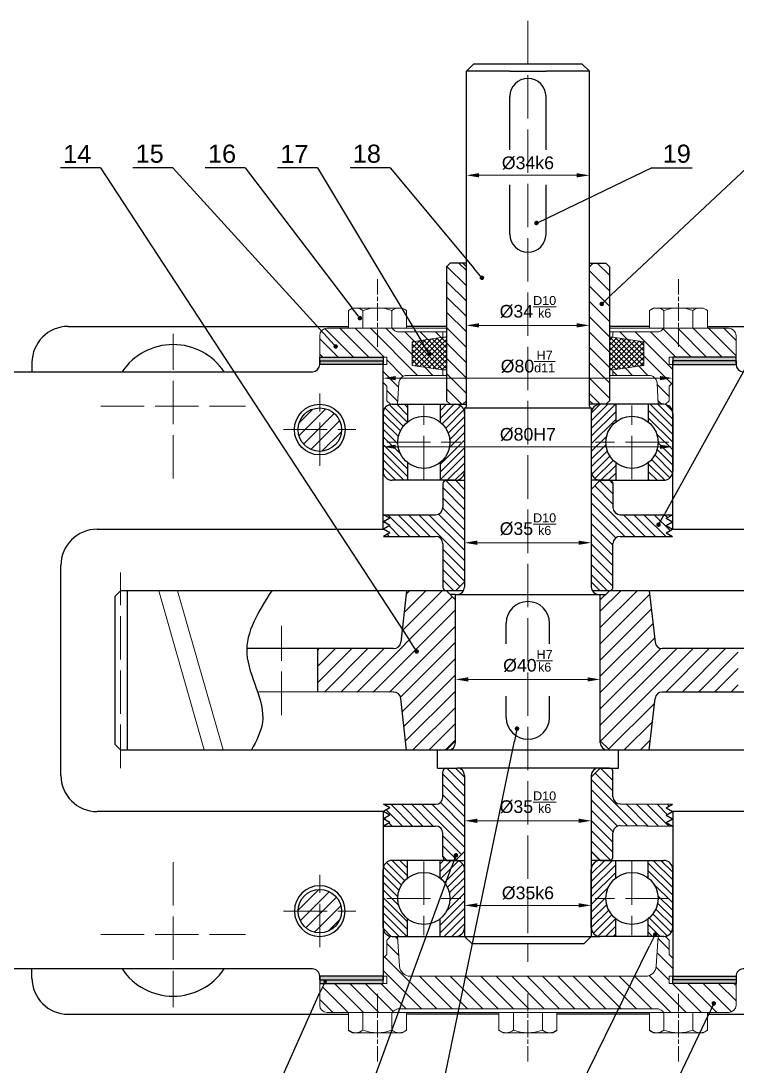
# Model space of a CAD drawing. Header units: millimetres. Extents: x 5847 to 9233, y 737 to 1578.
# Drawn here: x 8151.6 to 8349.5, y 887.1 to 1175.8 of the extents above; entities that cross this region are included whole.
import ezdxf

# ---------------------------------------------------------------- set-up
doc = ezdxf.new("R2010")
doc.units = ezdxf.units.MM
doc.header["$PDMODE"] = 35
for name, pattern in [('ACAD_ISO02W100', [15, 12, -3]), ('AM_ISO08W050', [18, 12, -1.5, 3, -1.5]), ('AM_ISO08W050x2', [9, 6, -0.75, 1.5, -0.75])]:
    doc.linetypes.add(name, pattern=pattern)
doc.layers.get('0').update_dxf_attribs({"lineweight": 30})
for name, color, linetype, lineweight in [('AM_7', 4, 'AM_ISO08W050', 13), ('AM_INV', 253, 'Continuous', 0), ('CK-NETMANH', 3, 'Continuous', 15), ('NetKhuat', 4, 'ACAD_ISO02W100', 18), ('NetMatCat', 1, 'AM_ISO08W050', 13)]:
    doc.layers.add(name, color=color, linetype=linetype, lineweight=lineweight)
doc.layers.add('DRAWING_LINE', color=7, linetype='Continuous')
doc.styles.add('Annotative', font='arial.ttf')
doc.dimstyles.new('aaaa$0', dxfattribs={"dimtxt": 3.5, "dimasz": 3.5, "dimexe": 1, "dimexo": 1, "dimgap": 1.5, "dimtad": 1, "dimdsep": 46, "dimtxsty": 'Annotative', "dimcen": 0, "dimclrd": 66, "dimclre": 66, "dimclrt": 2, "dimadec": 0, "dimazin": 2, "dimtp": 0.1, "dimtm": 0.1, "dimtfac": 0.71, "dimtmove": 0, "dimatfit": 3, "dimfxl": 1, "dimlwd": 5, "dimlwe": 5, "dimarcsym": 1})
doc.dimstyles.new('AM_ISO$0', dxfattribs={"dimtxt": 3.5, "dimasz": 3.5, "dimexe": 1, "dimexo": 1, "dimgap": 1.5, "dimtad": 1, "dimdsep": 46, "dimtxsty": 'Annotative', "dimcen": 0, "dimclrd": 66, "dimclre": 66, "dimclrt": 2, "dimadec": 0, "dimazin": 2, "dimtp": 0.1, "dimtm": 0.1, "dimtfac": 0.71, "dimtmove": 0, "dimatfit": 3, "dimfxl": 1, "dimtfillclr": 5, "dimlwd": 13, "dimlwe": 13, "dimarcsym": 1})
pattern_1 = [(135, (3576.3828, 489.164), (-1.4142136, -1.4142136), [])]
pattern_2 = [(135, (3576.3828, 489.164), (-2.1213203, -2.1213203), [])]
pattern_3 = [(45, (3576.3828, 489.164), (-1.767767, 1.767767), [])]
pattern_4 = [(135, (-211.267, 504.0882), (-1.06066017, -1.06066017), [])]
pattern_5 = [(45, (-211.267, 504.0882), (-1.06066017, 1.06066017), [])]

# ---------------------------------------------------------------- blocks, each defined once
blk = doc.blocks.new('*D312')
at = {"layer": 'AM_INV', "color": 66, "linetype": 'ByBlock', "lineweight": 13, "transparency": 16777216}
for p, q in [((8251.7, 1057.99), (8251.7, 1057.19)), ((8328.2, 1058.19), (8255.2, 1058.19)), ((8331.7, 1057.99), (8331.7, 1057.19))]:
    blk.add_line(p, q, dxfattribs=at)
at = {"layer": 'AM_INV', "color": 66, "transparency": 16777216}
for points in [[(8255.2, 1058.78), (8255.2, 1057.61), (8251.7, 1058.19)], [(8328.2, 1058.78), (8328.2, 1057.61), (8331.7, 1058.19)]]:
    blk.add_solid(points, dxfattribs=at)
at = {"layer": 'Defpoints', "color": 0, "transparency": 16777216}
for p in [(8251.7, 1058.99), (8251.7, 1058.19), (8331.7, 1058.99)]:
    blk.add_point(p, dxfattribs=at)
at = {"layer": 'AM_INV', "color": 2, "transparency": 16777216, "insert": (8291.7, 1061.58), "char_height": 3.5, "attachment_point": 5, "style": 'Annotative'}
blk.add_mtext('%%C80H7', dxfattribs=at)
blk = doc.blocks.new('*D313')
at = {"layer": 'AM_INV', "color": 66, "linetype": 'ByBlock', "lineweight": 13, "transparency": 16777216}
for p, q in [((8271.7, 995.43), (8271.7, 992.93)), ((8308.2, 993.93), (8275.2, 993.93)), ((8311.7, 995.43), (8311.7, 992.93))]:
    blk.add_line(p, q, dxfattribs=at)
at = {"layer": 'AM_INV', "color": 66, "transparency": 16777216}
for points in [[(8275.2, 994.51), (8275.2, 993.35), (8271.7, 993.93)], [(8308.2, 994.51), (8308.2, 993.35), (8311.7, 993.93)]]:
    blk.add_solid(points, dxfattribs=at)
at = {"layer": 'Defpoints', "color": 0, "transparency": 16777216}
for p in [(8271.7, 996.43), (8311.7, 996.43), (8271.7, 993.93)]:
    blk.add_point(p, dxfattribs=at)
at = {"layer": 'AM_INV', "color": 2, "transparency": 16777216, "insert": (8291.7, 999), "char_height": 3.5, "attachment_point": 5, "style": 'Annotative'}
blk.add_mtext('%%C40{\\H2x;}{\\H0.71x;\\C3;\\SH7/k6;}', dxfattribs=at)
blk = doc.blocks.new('*D314')
at = {"layer": 'AM_INV', "color": 66, "linetype": 'ByBlock', "lineweight": 13, "transparency": 16777216}
for p, q in [((8274.2, 1034.18), (8274.2, 1030.68)), ((8309.2, 1034.18), (8309.2, 1030.68)), ((8305.7, 1031.68), (8277.7, 1031.68))]:
    blk.add_line(p, q, dxfattribs=at)
at = {"layer": 'AM_INV', "color": 66, "transparency": 16777216}
for points in [[(8277.7, 1032.27), (8277.7, 1031.1), (8274.2, 1031.68)], [(8305.7, 1032.27), (8305.7, 1031.1), (8309.2, 1031.68)]]:
    blk.add_solid(points, dxfattribs=at)
at = {"layer": 'Defpoints', "color": 0, "transparency": 16777216}
for p in [(8274.2, 1035.18), (8309.2, 1035.18), (8274.2, 1031.68)]:
    blk.add_point(p, dxfattribs=at)
at = {"layer": 'AM_INV', "color": 2, "transparency": 16777216, "insert": (8291.7, 1036.76), "char_height": 3.5, "width": 20.6889, "attachment_point": 5, "style": 'Annotative'}
blk.add_mtext('%%C35{\\H2x;}{\\H0.71x;\\C3;\\SD10/k6;}', dxfattribs=at)
blk = doc.blocks.new('*D315')
at = {"layer": 'AM_INV', "color": 66, "linetype": 'ByBlock', "lineweight": 13, "transparency": 16777216}
for p, q in [((8274.2, 957.37), (8274.2, 953.88)), ((8309.2, 957.37), (8309.2, 953.88)), ((8305.7, 954.88), (8277.7, 954.88))]:
    blk.add_line(p, q, dxfattribs=at)
at = {"layer": 'AM_INV', "color": 66, "transparency": 16777216}
for points in [[(8277.7, 955.46), (8277.7, 954.29), (8274.2, 954.88)], [(8305.7, 955.46), (8305.7, 954.29), (8309.2, 954.88)]]:
    blk.add_solid(points, dxfattribs=at)
at = {"layer": 'Defpoints', "color": 0, "transparency": 16777216}
for p in [(8274.2, 958.37), (8309.2, 958.37), (8274.2, 954.88)]:
    blk.add_point(p, dxfattribs=at)
at = {"layer": 'AM_INV', "color": 2, "transparency": 16777216, "insert": (8291.7, 959.95), "char_height": 3.5, "attachment_point": 5, "style": 'Annotative'}
blk.add_mtext('%%C35{\\H2x;}{\\H0.71x;\\C3;\\SD10/k6;}', dxfattribs=at)
blk = doc.blocks.new('*D316')
at = {"layer": 'AM_INV', "color": 66, "linetype": 'ByBlock', "lineweight": 13, "transparency": 16777216}
for p, q in [((8274.2, 931.41), (8274.2, 930.51)), ((8305.7, 931.51), (8277.7, 931.51)), ((8309.2, 931.41), (8309.2, 930.51))]:
    blk.add_line(p, q, dxfattribs=at)
at = {"layer": 'AM_INV', "color": 66, "transparency": 16777216}
for points in [[(8277.7, 932.1), (8277.7, 930.93), (8274.2, 931.51)], [(8305.7, 932.1), (8305.7, 930.93), (8309.2, 931.51)]]:
    blk.add_solid(points, dxfattribs=at)
at = {"layer": 'Defpoints', "color": 0, "transparency": 16777216}
for p in [(8274.2, 932.41), (8274.2, 931.51), (8309.2, 932.41)]:
    blk.add_point(p, dxfattribs=at)
at = {"layer": 'AM_INV', "color": 2, "transparency": 16777216, "insert": (8291.7, 934.9), "char_height": 3.5, "attachment_point": 5, "style": 'Annotative'}
blk.add_mtext('%%C35k6', dxfattribs=at)
blk = doc.blocks.new('*D317')
at = {"layer": 'AM_INV', "color": 66, "linetype": 'ByBlock', "lineweight": 13, "transparency": 16777216}
blk.add_line((8305.2, 1133.19), (8278.2, 1133.19), dxfattribs=at)
at = {"layer": 'AM_INV', "color": 66, "transparency": 16777216}
for points in [[(8278.2, 1133.78), (8278.2, 1132.61), (8274.7, 1133.19)], [(8305.2, 1133.78), (8305.2, 1132.61), (8308.7, 1133.19)]]:
    blk.add_solid(points, dxfattribs=at)
at = {"layer": 'Defpoints', "color": 0, "transparency": 16777216}
for p in [(8274.7, 1133.19), (8274.7, 1133.19), (8308.7, 1133.19)]:
    blk.add_point(p, dxfattribs=at)
at = {"layer": 'AM_INV', "color": 2, "transparency": 16777216, "insert": (8291.7, 1136.58), "char_height": 3.5, "attachment_point": 5, "style": 'Annotative'}
blk.add_mtext('%%C34k6', dxfattribs=at)
blk = doc.blocks.new('M10')
for p, q in [((0, 10), (6.19, 10)), ((0, 10), (0, -10)), ((7, 8.59), (6.19, 10)), ((7, 8.59), (7, -8.59)), ((7, 8.59), (7, -8.59)), ((0, 5), (6.14, 5)), ((0, -5), (6.14, -5)), ((0, -10), (6.19, -10)), ((0.81, -10), (6.19, -10)), ((7, -8.59), (6.19, -10))]:
    blk.add_line(p, q)
for centre, radius, start, end in [((2.93, 7.5), 4.07, 322.1211, 37.8789), ((-8, 0), 15, 340.5288, 19.4712), ((2.93, -7.5), 4.07, 322.1211, 37.8789)]:
    blk.add_arc(centre, radius, start, end)
at = {"layer": 'AM_7', "linetype": 'AM_ISO08W050x2'}
blk.add_line((-6.38, 0), (16.99, 0), dxfattribs=at)
blk = doc.blocks.new('dfdfdff')
for p, q in [((-55.5, 8.8), (55.5, 8.8)), ((-37.5, 8.8), (-37.5, 8.8)), ((-37.09, 8.38), (-37.5, 8.8)), ((37.09, 8.38), (37.5, 8.8)), ((-57.5, 6.8), (-57.5, 0.8)), ((-35.67, 7.8), (35.67, 7.8)), ((57.5, 6.8), (57.5, 0.8)), ((-57.5, 0.8), (-39, 0.8)), ((-39, 0.8), (-39, -1.2)), ((57.5, 0.8), (39, 0.8)), ((39, 0.8), (39, -1.2)), ((39, 0.8), (39, -1.2)), ((-40, -1.2), (-40, -6.2)), ((-40, -1.2), (-39, -1.2)), ((-32.47, -1.2), (32.47, -1.2)), ((40, -1.2), (39, -1.2)), ((40, -1.2), (40, -6.2)), ((-36, -12.2), (-35.45, -3.94)), ((36, -12.2), (35.45, -3.94)), ((-40, -6.2), (-40, -6.2)), ((-40, -6.2), (-39, -7.2)), ((-39, -7.2), (-39, -11.2)), ((40, -6.2), (39, -7.2)), ((39, -7.2), (39, -11.2)), ((40, -6.2), (40, -6.2)), ((-39, -11.2), (-38, -12.2)), ((38, -12.2), (39, -11.2)), ((-38, -12.2), (-36, -12.2)), ((36, -12.2), (38, -12.2))]:
    blk.add_line(p, q)
for centre, radius, start, end in [((-55.5, 6.8), 2, 90, 180), ((55.5, 6.8), 2, 0, 90), ((-35.67, 9.8), 2, 225, 270), ((35.67, 9.8), 2, 270, 315), ((-32.47, -4.2), 3, 90, 175), ((32.47, -4.2), 3, 5, 90)]:
    blk.add_arc(centre, radius, start, end)
blk = doc.blocks.new('*D324')
at = {"layer": 'AM_INV', "color": 66, "linetype": 'ByBlock', "lineweight": 13, "transparency": 16777216}
for p, q in [((8255.2, 1077.16), (8328.2, 1077.16)), ((8251.7, 1076.43), (8251.7, 1076.16)), ((8331.7, 1076.43), (8331.7, 1076.16))]:
    blk.add_line(p, q, dxfattribs=at)
at = {"layer": 'AM_INV', "color": 66, "transparency": 16777216}
for points in [[(8255.2, 1077.74), (8255.2, 1076.58), (8251.7, 1077.16)], [(8328.2, 1077.74), (8328.2, 1076.58), (8331.7, 1077.16)]]:
    blk.add_solid(points, dxfattribs=at)
at = {"layer": 'Defpoints', "color": 0, "transparency": 16777216}
for p in [(8251.7, 1077.43), (8331.7, 1077.43), (8331.7, 1077.16)]:
    blk.add_point(p, dxfattribs=at)
at = {"layer": 'AM_INV', "color": 2, "transparency": 16777216, "insert": (8291.7, 1081.66), "char_height": 3.5, "attachment_point": 5, "style": 'Annotative'}
blk.add_mtext('%%C80{\\H0.71x;\\C3;\\SH7/d11;}', dxfattribs=at)
blk = doc.blocks.new('dfdsfesf')
for p, q in [((-22.5, 19), (-55.5, 19)), ((-37.09, 18.59), (-37.5, 19)), ((-35.67, 18), (-22.5, 18)), ((-23.5, 18), (-23.5, 16.5)), ((55.5, 19), (22.5, 19)), ((22.5, 18), (35.67, 18)), ((23.5, 16.5), (23.5, 18)), ((37.09, 18.59), (37.5, 19)), ((37.5, 19), (37.5, 19)), ((37.5, 19), (37.5, 19)), ((-57.5, 11), (-57.5, 17)), ((-32, 15.25), (-23.5, 16.5)), ((-32, 15.25), (-32, 8.75)), ((-23.5, 16.5), (-22.5, 16.5)), ((22.5, 16.5), (23.5, 16.5)), ((32, 15.25), (23.5, 16.5)), ((32, 15.25), (32, 8.75)), ((57.5, 11), (57.5, 17)), ((-57.5, 11), (-39, 11)), ((-40, 9), (-40, 4)), ((-39, 9), (-40, 9)), ((-39, 11), (-39, 9)), ((-32, 8.75), (-23.5, 7.5)), ((32, 8.75), (23.5, 7.5)), ((39, 11), (57.5, 11)), ((39, 11), (39, 9)), ((39, 9), (40, 9)), ((40, 9), (40, 4)), ((-33.35, 6), (-22.5, 6)), ((-23.5, 7.5), (-23.5, 6)), ((-23.5, 7.5), (-22.5, 7.5)), ((22.5, 7.5), (23.5, 7.5)), ((22.5, 6), (33.35, 6)), ((23.5, 6), (23.5, 7.5)), ((-40, 4), (-39, 3)), ((-39, 3), (-39, -1)), ((-36, -2), (-35.66, 3.88)), ((36, -2), (35.66, 3.88)), ((40, 4), (39, 3)), ((39, 3), (39, -1)), ((40, 4), (40, 4)), ((-39, -1), (-38, -2)), ((-38, -2), (-36, -2)), ((36, -2), (38, -2)), ((39, -1), (38, -2))]:
    blk.add_line(p, q)
for centre, radius, start, end in [((-55.5, 17), 2, 90, 180), ((-35.67, 20), 2, 225, 270), ((35.67, 20), 2, 270, 315), ((55.5, 17), 2, 0, 90), ((-33.35, 3.68), 2.32, 90, 175), ((33.35, 3.68), 2.32, 5, 90)]:
    blk.add_arc(centre, radius, start, end)
blk = doc.blocks.new('*D310')
at = {"layer": 'AM_INV', "color": 66, "lineweight": 5, "transparency": 16777216}
for p, q in [((8274.7, 1092.03), (8274.7, 1090.73)), ((8278.2, 1091.73), (8305.2, 1091.73)), ((8308.7, 1092.03), (8308.7, 1090.73))]:
    blk.add_line(p, q, dxfattribs=at)
at = {"layer": 'AM_INV', "color": 66, "transparency": 16777216}
for points in [[(8278.2, 1092.32), (8278.2, 1091.15), (8274.7, 1091.73)], [(8305.2, 1092.32), (8305.2, 1091.15), (8308.7, 1091.73)]]:
    blk.add_solid(points, dxfattribs=at)
at = {"layer": 'Defpoints', "color": 0, "transparency": 16777216}
for p in [(8274.7, 1093.03), (8308.7, 1093.03), (8308.7, 1091.73)]:
    blk.add_point(p, dxfattribs=at)
at = {"layer": 'AM_INV', "color": 2, "transparency": 16777216, "insert": (8291.7, 1096.8), "char_height": 3.5, "attachment_point": 5, "style": 'Annotative'}
blk.add_mtext('%%C34{\\H2x;}{\\H0.71x;\\C3;\\SD10/k6;}', dxfattribs=at)

msp = doc.modelspace()

# ---------------------------------------------------------------- hatches: boundary and pattern name
at = {"layer": 'AM_INV'}
h = msp.add_hatch(color=256, dxfattribs=at)
edge = h.paths.add_edge_path(flags=0)
edge.add_arc((8294.05, 1120.016), 0.625, 0, 360)
h = msp.add_hatch(color=256, dxfattribs=at)
edge = h.paths.add_edge_path(flags=0)
edge.add_arc((8279.005, 1104.878), 0.625, 0, 360)
h = msp.add_hatch(color=256, dxfattribs=at)
edge = h.paths.add_edge_path(flags=0)
edge.add_arc((8312.082, 1097.656), 0.625, 0, 360)
h = msp.add_hatch(color=256, dxfattribs=at)
edge = h.paths.add_edge_path(flags=0)
edge.add_arc((8245.282, 1093.734), 0.625, 0, 360)
h = msp.add_hatch(color=256, dxfattribs=at)
edge = h.paths.add_edge_path(flags=0)
edge.add_arc((8238.597, 1085.908), 0.625, 0, 360)
h = msp.add_hatch(color=1, dxfattribs=at)
h.paths.add_polyline_path([(8234.204, 1082.931), (8234.204, 1080.931), (8251.704, 1080.931), (8251.704, 1082.931)])
h.paths.add_polyline_path([(8331.704, 1082.931), (8331.704, 1080.931), (8349.204, 1080.931), (8349.204, 1082.931)])
h.paths.add_polyline_path([(8457.704, 1082.931), (8457.704, 1080.931), (8475.204, 1080.931), (8475.204, 1082.931)])
h.paths.add_polyline_path([(8475.204, 909.931), (8475.204, 911.931), (8457.704, 911.931), (8457.704, 909.931)])
h.paths.add_polyline_path([(8395.704, 909.931), (8395.704, 911.931), (8380.935, 911.931), (8379.816, 909.931)])
h.paths.add_polyline_path([(8379.816, 909.931), (8380.935, 911.931), (8378.204, 911.931), (8378.204, 909.931)])
h.paths.add_polyline_path([(8349.204, 909.931), (8349.204, 911.931), (8331.704, 911.931), (8331.704, 909.931)])
h.paths.add_polyline_path([(8251.704, 909.931), (8251.704, 911.931), (8234.204, 911.931), (8234.204, 909.931), (8235.432, 909.931), (8235.547, 910.17, -0.2877793), (8235.384, 910.43, -1), (8235.961, 910.43, -0.5530612), (8235.547, 910.17), (8235.432, 909.931)])
h = msp.add_hatch(color=256, dxfattribs=at)
edge = h.paths.add_edge_path(flags=0)
edge.add_arc((8264.449, 1083.729), 0.625, 0, 360)
h = msp.add_hatch(color=256, dxfattribs=at)
edge = h.paths.add_edge_path(flags=0)
edge.add_arc((8327.791, 1036.672), 0.625, 0, 360)
h = msp.add_hatch(dxfattribs=at)
h.set_pattern_fill('ANSI31', color=1, style=0)
h.set_pattern_definition([(45, (3576.3828, 489.164), (-2.245064, 2.245064), [])])
h.paths.add_polyline_path([(8254.611, 990.432, -0.3815169), (8256.598, 988.656), (8258.202, 974.431), (8269.204, 974.431), (8271.704, 976.931), (8271.704, 1015.931), (8269.204, 1018.431), (8258.202, 1018.431), (8256.598, 1004.207, -0.3816941), (8254.61, 1002.431), (8233.641, 1002.431), (8233.641, 990.445)])
h.paths.add_polyline_path([(8326.81, 988.655, -0.3816941), (8328.797, 990.431), (8349.766, 990.431), (8349.766, 1002.431), (8328.797, 1002.431, -0.3816941), (8326.81, 1004.207), (8325.206, 1018.431), (8314.204, 1018.431), (8311.704, 1015.931), (8311.704, 976.931), (8314.204, 974.431), (8316.704, 974.431), (8325.206, 974.431)])
h.paths.add_polyline_path([(8390.735, 990.431, -0.3816941), (8392.723, 988.655), (8394.327, 974.431), (8402.329, 974.431), (8402.329, 1018.431), (8394.327, 1018.431), (8392.723, 1004.207, -0.3816941), (8390.735, 1002.431), (8369.766, 1002.431), (8369.766, 990.431)])
h = msp.add_hatch(color=256, dxfattribs=at)
edge = h.paths.add_edge_path(flags=0)
edge.add_arc((8260.982, 1001.661), 0.625, 0, 360)
h = msp.add_hatch(color=256, dxfattribs=at)
edge = h.paths.add_edge_path(flags=0)
edge.add_arc((8288.688, 980.336), 0.625, 0, 360)
h = msp.add_hatch(color=256, dxfattribs=at)
edge = h.paths.add_edge_path(flags=0)
edge.add_arc((8271.83, 945.343), 0.625, 0, 360)
h = msp.add_hatch(color=256, dxfattribs=at)
edge = h.paths.add_edge_path(flags=0)
edge.add_arc((8326.864, 923.46), 0.625, 0, 360)
h = msp.add_hatch(dxfattribs=at)
h.set_pattern_fill('_U', color=256, scale=3, angle=135, style=0, pattern_type=0)
h.set_pattern_definition(pattern_2)
h.paths.add_polyline_path([(8234.204, 907.389), (8234.204, 903.931, 0.4142136), (8236.204, 901.931), (8254.204, 901.931), (8254.618, 902.345, -0.1989124), (8256.032, 902.931), (8327.375, 902.931, -0.1989124), (8328.79, 902.345), (8329.204, 901.931), (8347.204, 901.931, 0.4142136), (8349.204, 903.931), (8349.204, 909.931), (8330.704, 909.931), (8330.704, 911.931), (8331.704, 911.931), (8331.704, 916.931), (8330.704, 917.931), (8330.704, 921.931), (8329.704, 922.931), (8327.704, 922.931), (8327.164, 914.794, -0.4010453), (8324.17, 911.931), (8259.238, 911.931, -0.3888787), (8256.252, 914.668), (8255.704, 922.931), (8253.704, 922.931), (8252.704, 921.931), (8252.704, 917.931), (8251.704, 916.931), (8251.704, 911.931), (8252.704, 911.931), (8252.704, 909.931), (8235.432, 909.931)])
h = msp.add_hatch(color=3, dxfattribs=at)
h.dxf.hatch_style = 1
h.paths.add_polyline_path([(8235.961, 910.43, 1), (8235.384, 910.43, 1)])
h = msp.add_hatch(color=256, dxfattribs=at)
edge = h.paths.add_edge_path(flags=0)
edge.add_arc((8343.045, 904.429), 0.625, 0, 360)
at = {"layer": 'NetMatCat'}
h = msp.add_hatch(dxfattribs=at)
h.set_pattern_fill('_U', color=256, scale=3, angle=135, style=0, pattern_type=0)
h.set_pattern_definition(pattern_2)
h.paths.add_polyline_path([(8270.204, 1069.931), (8271.704, 1069.931), (8273.704, 1069.931), (8274.704, 1070.931), (8274.704, 1107.935), (8273.704, 1108.935), (8270.204, 1108.935), (8269.204, 1107.935), (8269.204, 1070.931)])
h = msp.add_hatch(dxfattribs=at)
h.set_pattern_fill('_U', color=256, scale=3, angle=135, style=0, pattern_type=0)
h.set_pattern_definition(pattern_2)
h.paths.add_polyline_path([(8313.204, 1108.935), (8309.704, 1108.935), (8308.704, 1107.935), (8308.704, 1070.931), (8309.704, 1069.931), (8311.704, 1069.931), (8313.204, 1069.931), (8314.204, 1070.931), (8314.204, 1107.935)])
h = msp.add_hatch(dxfattribs=at)
h.set_pattern_fill('_U', color=256, scale=3, angle=135, style=0, pattern_type=0)
h.set_pattern_definition(pattern_2)
h.paths.add_polyline_path([(8259.704, 1087.181), (8262.168, 1087.543), (8260.74, 1089.931), (8256.032, 1089.931, -0.1989124), (8254.618, 1090.517), (8254.204, 1090.931), (8236.204, 1090.931, 0.4142136), (8234.204, 1088.931), (8234.204, 1082.931), (8252.704, 1082.931), (8252.704, 1080.931), (8251.704, 1080.931), (8251.704, 1075.931), (8252.704, 1074.931), (8252.704, 1070.931), (8253.704, 1069.931), (8255.704, 1069.931), (8256.043, 1075.81, -0.3888787), (8258.358, 1077.931), (8268.204, 1077.931), (8268.204, 1079.431), (8259.704, 1080.681)])
h.paths.add_polyline_path([(8268.204, 1089.931), (8260.74, 1089.931), (8262.168, 1087.543), (8268.204, 1088.431)], flags=17)
h.paths.add_polyline_path([(8329.204, 1090.931), (8328.79, 1090.517, -0.1989124), (8327.375, 1089.931), (8315.204, 1089.931), (8315.204, 1088.431), (8323.704, 1087.181), (8323.704, 1080.681), (8315.204, 1079.431), (8315.204, 1077.931), (8325.05, 1077.931, -0.3888787), (8327.364, 1075.81), (8327.704, 1069.931), (8329.204, 1069.931), (8329.704, 1069.931), (8330.704, 1070.931), (8330.704, 1074.931), (8331.704, 1075.931), (8331.704, 1080.931), (8330.704, 1080.931), (8330.704, 1082.931), (8349.204, 1082.931), (8349.204, 1088.931, 0.4142136), (8347.204, 1090.931)])
h = msp.add_hatch(dxfattribs=at)
h.set_pattern_fill('_U', color=256, angle=225, style=0, double=1, pattern_type=0)
h.set_pattern_definition([(225, (3576.3828, 489.1641), (0.70710678, -0.70710678), []), (315, (3576.3828, 489.1641), (0.70710678, 0.70710678), [])])
h.paths.add_polyline_path([(8269.204, 1088.431), (8268.204, 1088.431), (8259.704, 1087.181), (8259.704, 1080.681), (8268.204, 1079.431), (8269.204, 1079.431)])
h.paths.add_polyline_path([(8323.704, 1087.181), (8315.204, 1088.431), (8314.204, 1088.431), (8314.204, 1079.431), (8315.204, 1079.431), (8323.704, 1080.681)])
h = msp.add_hatch(dxfattribs=at)
h.set_pattern_fill('_U', color=256, scale=2.5, angle=45, style=0, pattern_type=0)
h.set_pattern_definition(pattern_3)
edge = h.paths.add_edge_path()
edge.add_arc((8234.204, 1062.931), 6, 191.45916, 519.50867)
edge.add_arc((8234.204, 1062.931), 6, 159.50867, 191.45916)
h = msp.add_hatch(dxfattribs=at)
h.set_pattern_fill('_U', color=256, scale=1.5, angle=135, style=0, pattern_type=0)
h.set_pattern_definition(pattern_4)
edge = h.paths.add_edge_path()
edge.add_line((8258.454, 1069.931), (8254.204, 1069.931))
edge.add_arc((8254.204, 1067.431), 2.5, 90, 180)
edge.add_line((8251.704, 1067.431), (8251.704, 1051.431))
edge.add_arc((8254.204, 1051.431), 2.5, 180, 270)
edge.add_line((8254.204, 1048.931), (8258.454, 1048.931))
edge.add_line((8258.454, 1048.931), (8258.454, 1053.811))
edge.add_arc((8262.954, 1059.431), 7.2, 128.68219, 231.31781, ccw=False)
edge.add_line((8258.454, 1065.052), (8258.454, 1069.931))
h = msp.add_hatch(dxfattribs=at)
h.set_pattern_fill('_U', color=256, scale=1.5, angle=45, style=0, pattern_type=0)
h.set_pattern_definition(pattern_5)
edge = h.paths.add_edge_path()
edge.add_line((8267.454, 1048.931), (8271.704, 1048.931))
edge.add_arc((8271.704, 1051.431), 2.5, 270, 360)
edge.add_line((8274.204, 1051.431), (8274.204, 1067.431))
edge.add_arc((8271.704, 1067.431), 2.5, 0, 90)
edge.add_line((8271.704, 1069.931), (8267.454, 1069.931))
edge.add_line((8267.454, 1069.931), (8267.454, 1065.052))
edge.add_arc((8262.954, 1059.431), 7.2, -51.31781, 51.31781, ccw=False)
edge.add_line((8267.454, 1053.811), (8267.454, 1048.931))
h = msp.add_hatch(dxfattribs=at)
h.set_pattern_fill('_U', color=256, scale=1.5, angle=45, style=0, pattern_type=0)
h.set_pattern_definition(pattern_5)
edge = h.paths.add_edge_path()
edge.add_line((8315.954, 1048.931), (8311.704, 1048.931))
edge.add_arc((8311.704, 1051.431), 2.5, 180, 270, ccw=False)
edge.add_line((8309.204, 1051.431), (8309.204, 1067.431))
edge.add_arc((8311.704, 1067.431), 2.5, 450, 540, ccw=False)
edge.add_line((8311.704, 1069.931), (8315.954, 1069.931))
edge.add_line((8315.954, 1069.931), (8315.954, 1065.052))
edge.add_arc((8320.454, 1059.431), 7.2, 488.68219, 591.31781)
edge.add_line((8315.954, 1053.811), (8315.954, 1048.931))
h = msp.add_hatch(dxfattribs=at)
h.set_pattern_fill('_U', color=256, scale=1.5, angle=135, style=0, pattern_type=0)
h.set_pattern_definition(pattern_4)
edge = h.paths.add_edge_path()
edge.add_line((8324.954, 1069.931), (8329.204, 1069.931))
edge.add_arc((8329.204, 1067.431), 2.5, 360, 450, ccw=False)
edge.add_line((8331.704, 1067.431), (8331.704, 1051.431))
edge.add_arc((8329.204, 1051.431), 2.5, 270, 360, ccw=False)
edge.add_line((8329.204, 1048.931), (8324.954, 1048.931))
edge.add_line((8324.954, 1048.931), (8324.954, 1053.811))
edge.add_arc((8320.454, 1059.431), 7.2, 308.68219, 411.31781)
edge.add_line((8324.954, 1065.052), (8324.954, 1069.931))
h = msp.add_hatch(dxfattribs=at)
h.set_pattern_fill('_U', color=256, scale=2, angle=135, style=0, pattern_type=0)
h.set_pattern_definition(pattern_1)
h.paths.add_polyline_path([(8274.204, 1046.431), (8271.704, 1048.931), (8269.204, 1048.931, 0.4142136), (8268.204, 1047.931), (8268.204, 1041.431, -0.4142136), (8266.204, 1039.431), (8251.804, 1039.431), (8253.536, 1038.431), (8251.804, 1037.431), (8253.536, 1036.431), (8251.804, 1035.431), (8253.536, 1034.431), (8251.804, 1033.431), (8266.204, 1033.431, -0.4142136), (8268.204, 1031.431), (8268.204, 1019.431, 0.4142136), (8269.204, 1018.431), (8271.704, 1018.431), (8274.204, 1020.931)])
h.paths.add_polyline_path([(8331.604, 1037.431), (8329.872, 1038.431), (8331.604, 1039.431), (8317.204, 1039.431, -0.4142136), (8315.204, 1041.431), (8315.204, 1047.931, 0.4142136), (8314.204, 1048.931), (8311.704, 1048.931), (8309.204, 1046.431), (8309.204, 1020.931), (8311.704, 1018.431), (8314.204, 1018.431, 0.4142136), (8315.204, 1019.431), (8315.204, 1031.431, -0.4142136), (8317.204, 1033.431), (8331.604, 1033.431), (8329.872, 1034.431), (8331.604, 1035.431), (8329.872, 1036.431)])
h.paths.add_polyline_path([(8414.204, 1048.931), (8412.204, 1050.931), (8409.204, 1050.931, 0.4142136), (8408.204, 1049.931), (8408.204, 1041.431, -0.4142136), (8406.204, 1039.431), (8395.804, 1039.431), (8397.536, 1038.431), (8395.804, 1037.431), (8397.536, 1036.431), (8395.804, 1035.431), (8397.536, 1034.431), (8395.804, 1033.431), (8406.204, 1033.431, -0.4142136), (8408.204, 1031.431), (8408.204, 1025.931), (8412.204, 1025.931), (8414.204, 1027.931)])
h.paths.add_polyline_path([(8447.288, 1039.431), (8447.204, 1039.431, -0.4142136), (8445.204, 1041.431), (8445.204, 1049.931, 0.4142136), (8444.204, 1050.931), (8441.204, 1050.931), (8439.204, 1048.931), (8439.204, 1027.931), (8441.204, 1025.931), (8442.704, 1025.931), (8445.16, 1025.931), (8445.204, 1026.208), (8445.204, 1031.431, -0.2840212), (8446.309, 1033.22)])
h.paths.add_polyline_path([(8455.872, 1036.431), (8457.604, 1037.431), (8455.872, 1038.431), (8457.604, 1039.431), (8447.288, 1039.431), (8446.309, 1033.22, -0.116488), (8447.204, 1033.431), (8457.604, 1033.431), (8455.872, 1034.431), (8457.604, 1035.431)])
h.paths.add_polyline_path([(8455.872, 958.431), (8457.604, 959.431), (8447.204, 959.431, -0.4142136), (8445.204, 961.431), (8445.204, 966.931), (8441.204, 966.931), (8439.204, 964.931), (8439.204, 943.931), (8441.204, 941.931), (8444.204, 941.931, 0.4142136), (8445.204, 942.931), (8445.204, 951.431, -0.4142136), (8447.204, 953.431), (8457.604, 953.431), (8455.872, 954.431), (8457.604, 955.431), (8455.872, 956.431), (8457.604, 957.431)])
h.paths.add_polyline_path([(8414.204, 964.931), (8412.204, 966.931), (8408.204, 966.931), (8408.204, 961.431, -0.4142136), (8406.204, 959.431), (8395.804, 959.431), (8397.536, 958.431), (8395.804, 957.431), (8397.536, 956.431), (8395.804, 955.431), (8397.536, 954.431), (8395.804, 953.431), (8406.204, 953.431, -0.4142136), (8408.204, 951.431), (8408.204, 942.931, 0.4142136), (8409.204, 941.931), (8412.204, 941.931), (8414.204, 943.931)])
h = msp.add_hatch(dxfattribs=at)
h.set_pattern_fill('_U', color=256, scale=2, angle=135, style=0, pattern_type=0)
h.set_pattern_definition(pattern_1)
h.paths.add_polyline_path([(8274.204, 966.931), (8271.704, 969.431), (8269.204, 969.431, 0.4142136), (8268.204, 968.431), (8268.204, 961.431, -0.4142136), (8266.204, 959.431), (8251.804, 959.431), (8253.536, 958.431), (8251.804, 957.431), (8253.536, 956.431), (8251.804, 955.431), (8253.536, 954.431), (8251.804, 953.431), (8266.204, 953.431, -0.4142136), (8268.204, 951.431), (8268.204, 944.931, 0.4142136), (8269.204, 943.931), (8271.704, 943.931), (8274.204, 946.431)])
h.paths.add_polyline_path([(8331.604, 957.431), (8329.872, 958.431), (8331.604, 959.431), (8317.19, 959.529, -0.4122312), (8315.204, 961.529), (8315.204, 968.431, 0.4142136), (8314.204, 969.431), (8311.704, 969.431), (8309.204, 966.931), (8309.204, 946.431), (8311.704, 943.931), (8314.204, 943.931, 0.4142136), (8315.204, 944.931), (8315.204, 951.529, -0.4161987), (8317.217, 953.529), (8331.604, 953.431), (8329.872, 954.431), (8331.604, 955.431), (8329.872, 956.431)])
h = msp.add_hatch(dxfattribs=at)
h.set_pattern_fill('_U', color=256, scale=1.5, angle=135, style=0, pattern_type=0)
h.set_pattern_definition(pattern_4)
edge = h.paths.add_edge_path()
edge.add_line((8258.454, 922.931), (8254.204, 922.931))
edge.add_arc((8254.204, 925.431), 2.5, 180, 270, ccw=False)
edge.add_line((8251.704, 925.431), (8251.704, 941.431))
edge.add_arc((8254.204, 941.431), 2.5, 90, 180, ccw=False)
edge.add_line((8254.204, 943.931), (8258.454, 943.931))
edge.add_line((8258.454, 943.931), (8258.454, 939.052))
edge.add_arc((8262.954, 933.431), 7.2, 128.68219, 231.31781)
edge.add_line((8258.454, 927.811), (8258.454, 922.931))
h = msp.add_hatch(dxfattribs=at)
h.set_pattern_fill('_U', color=256, scale=1.5, angle=45, style=0, pattern_type=0)
h.set_pattern_definition(pattern_5)
edge = h.paths.add_edge_path()
edge.add_line((8267.454, 943.931), (8271.704, 943.931))
edge.add_arc((8271.704, 941.431), 2.5, 0, 90, ccw=False)
edge.add_line((8274.204, 941.431), (8274.204, 925.431))
edge.add_arc((8271.704, 925.431), 2.5, 270, 360, ccw=False)
edge.add_line((8271.704, 922.931), (8267.454, 922.931))
edge.add_line((8267.454, 922.931), (8267.454, 927.811))
edge.add_arc((8262.954, 933.431), 7.2, 308.68219, 411.31781)
edge.add_line((8267.454, 939.052), (8267.454, 943.931))
h = msp.add_hatch(dxfattribs=at)
h.set_pattern_fill('_U', color=256, scale=1.5, angle=45, style=0, pattern_type=0)
h.set_pattern_definition(pattern_5)
edge = h.paths.add_edge_path()
edge.add_line((8315.954, 943.931), (8311.704, 943.931))
edge.add_arc((8311.704, 941.431), 2.5, 90, 180)
edge.add_line((8309.204, 941.431), (8309.204, 925.431))
edge.add_arc((8311.704, 925.431), 2.5, -180, -90)
edge.add_line((8311.704, 922.931), (8315.954, 922.931))
edge.add_line((8315.954, 922.931), (8315.954, 927.811))
edge.add_arc((8320.454, 933.431), 7.2, -231.31781, -128.68219, ccw=False)
edge.add_line((8315.954, 939.052), (8315.954, 943.931))
h = msp.add_hatch(dxfattribs=at)
h.set_pattern_fill('_U', color=256, scale=1.5, angle=135, style=0, pattern_type=0)
h.set_pattern_definition(pattern_4)
edge = h.paths.add_edge_path()
edge.add_line((8324.954, 922.931), (8329.204, 922.931))
edge.add_arc((8329.204, 925.431), 2.5, -90, 0)
edge.add_line((8331.704, 925.431), (8331.704, 941.431))
edge.add_arc((8329.204, 941.431), 2.5, 0, 90)
edge.add_line((8329.204, 943.931), (8324.954, 943.931))
edge.add_line((8324.954, 943.931), (8324.954, 939.052))
edge.add_arc((8320.454, 933.431), 7.2, -51.31781, 51.31781, ccw=False)
edge.add_line((8324.954, 927.811), (8324.954, 922.931))
h = msp.add_hatch(dxfattribs=at)
h.set_pattern_fill('_U', color=256, scale=2.5, angle=45, style=0, pattern_type=0)
h.set_pattern_definition(pattern_3)
edge = h.paths.add_edge_path()
edge.add_arc((8234.204, 929.931), 6, 191.45916, 550.51871)
edge.add_arc((8234.204, 929.931), 6, 190.51871, 191.45916)
h = msp.add_hatch(dxfattribs=at)
h.set_pattern_fill('_U', color=256, scale=3, angle=135, style=0, pattern_type=0)
h.set_pattern_definition(pattern_2)
h.paths.add_polyline_path([(8260.676, 911.931), (8259.238, 911.931, -0.3888787), (8256.252, 914.668), (8255.704, 922.931), (8254.204, 922.931), (8253.704, 922.931), (8252.704, 921.931), (8252.704, 917.931), (8251.704, 916.931), (8251.704, 911.931), (8252.704, 911.931), (8252.704, 909.931), (8235.432, 909.931), (8234.204, 907.389), (8234.204, 903.931, 0.4142136), (8236.204, 901.931), (8254.204, 901.931), (8254.618, 902.345, -0.1989124), (8256.032, 902.931), (8257.386, 902.931)])
h.paths.add_polyline_path([(8274.508, 911.931), (8260.676, 911.931), (8257.386, 902.931), (8272.643, 902.931)])
h.paths.add_polyline_path([(8321.178, 911.931), (8274.508, 911.931), (8272.643, 902.931), (8316.739, 902.931)])
h.paths.add_polyline_path([(8349.204, 909.931), (8330.704, 909.931), (8330.704, 911.931), (8331.704, 911.931), (8331.704, 916.931), (8330.704, 917.931), (8330.704, 921.931), (8329.704, 922.931), (8327.704, 922.931), (8327.156, 914.668, -0.3888787), (8324.17, 911.931), (8321.178, 911.931), (8316.739, 902.931), (8327.375, 902.931, -0.1989124), (8328.79, 902.345), (8329.204, 901.931), (8347.204, 901.931, 0.4142136), (8349.204, 903.931)])

# ---------------------------------------------------------------- linework, layer by layer
at = {"layer": 'CK-NETMANH'}
for p, q in [((8189.734, 1018.431), (8202.285, 974.431)), ((8194.933, 1018.431), (8207.484, 974.431))]:
    msp.add_line(p, q, dxfattribs=at)
at = {"layer": 'DRAWING_LINE'}
for p, q in [((8276.704, 1163.931), (8274.704, 1161.931)), ((8306.704, 1163.931), (8276.704, 1163.931)), ((8306.704, 1163.931), (8308.704, 1161.931)), ((8274.704, 1069.431), (8274.704, 1161.931)), ((8286.704, 1161.931), (8274.704, 1161.931)), ((8286.704, 1161.931), (8296.704, 1161.931)), ((8308.704, 1161.931), (8296.704, 1161.931)), ((8308.704, 1069.431), (8308.704, 1161.931)), ((8286.704, 1140.185), (8286.704, 1154.931)), ((8296.704, 1140.185), (8296.704, 1154.931)), ((8173.617, 1135.285), (8162.56, 1135.285)), ((8193.617, 1135.285), (8182.56, 1135.285)), ((8213.617, 1135.285), (8202.56, 1135.285)), ((8233.617, 1135.285), (8222.56, 1135.285)), ((8253.617, 1135.285), (8242.56, 1135.285)), ((8325.973, 1135.285), (8337.03, 1135.285)), ((8286.704, 1116.935), (8286.704, 1130.57)), ((8296.704, 1116.935), (8296.704, 1130.57)), ((8270.204, 1108.935), (8269.204, 1107.935)), ((8274.704, 1108.935), (8270.204, 1108.935)), ((8273.704, 1108.935), (8274.704, 1107.935)), ((8308.704, 1108.935), (8313.204, 1108.935)), ((8309.704, 1108.935), (8308.704, 1107.935)), ((8313.204, 1108.935), (8314.204, 1107.935)), ((8269.204, 1107.935), (8269.204, 1070.931)), ((8314.204, 1107.935), (8314.204, 1070.931)), ((8164.704, 1091.431), (8242.135, 1091.431)), ((8269.204, 1091.431), (8258.135, 1091.431)), ((8325.273, 1091.431), (8314.204, 1091.431)), ((8341.273, 1091.431), (8391.127, 1091.431)), ((8154.704, 1081.931), (8154.704, 1078.931)), ((8154.704, 1081.431), (8154.704, 1078.931)), ((8234.204, 1081.931), (8251.704, 1081.931)), ((8234.204, 1081.931), (8234.204, 1080.931)), ((8251.704, 1080.931), (8234.204, 1080.931)), ((8251.704, 1035.431), (8251.704, 1081.931)), ((8331.704, 1035.431), (8331.704, 1081.931)), ((8349.204, 1081.931), (8331.704, 1081.931)), ((8331.704, 1080.931), (8349.204, 1080.931)), ((8349.204, 1081.931), (8349.204, 1080.931)), ((8231.204, 1078.931), (8232.204, 1078.931)), ((8254.204, 1069.931), (8271.704, 1069.931)), ((8258.454, 1069.931), (8258.454, 1065.052)), ((8267.454, 1069.931), (8267.454, 1065.052)), ((8269.204, 1070.931), (8270.204, 1069.931)), ((8270.204, 1069.931), (8274.704, 1069.931)), ((8274.704, 1070.931), (8273.704, 1069.931)), ((8274.204, 1068.931), (8274.204, 1019.431)), ((8274.204, 1068.931), (8309.204, 1068.931)), ((8308.704, 1070.931), (8309.704, 1069.931)), ((8313.204, 1069.931), (8308.704, 1069.931)), ((8309.204, 1068.931), (8309.204, 1019.331)), ((8329.204, 1069.931), (8311.704, 1069.931)), ((8314.204, 1070.931), (8313.204, 1069.931)), ((8315.954, 1069.931), (8315.954, 1065.052)), ((8324.954, 1069.931), (8324.954, 1065.052)), ((8251.704, 1051.431), (8251.704, 1067.431)), ((8251.704, 1067.431), (8251.704, 1051.431)), ((8331.704, 1051.431), (8331.704, 1067.431)), ((8331.704, 1067.431), (8331.704, 1051.431)), ((8258.454, 1053.811), (8258.454, 1048.931)), ((8267.454, 1053.811), (8267.454, 1048.931)), ((8315.954, 1053.811), (8315.954, 1048.931)), ((8324.954, 1053.811), (8324.954, 1048.931)), ((8271.704, 1048.931), (8254.204, 1048.931)), ((8269.204, 1048.931), (8274.204, 1048.931)), ((8274.204, 1046.431), (8271.704, 1048.931)), ((8314.204, 1048.931), (8309.204, 1048.931)), ((8309.204, 1046.431), (8311.704, 1048.931)), ((8311.704, 1048.931), (8329.204, 1048.931)), ((8268.204, 1047.931), (8268.204, 1041.431)), ((8315.204, 1047.931), (8315.204, 1041.431)), ((8251.804, 1039.431), (8266.204, 1039.431)), ((8253.536, 1038.431), (8251.804, 1039.431)), ((8253.536, 1038.431), (8251.804, 1037.431)), ((8253.536, 1036.431), (8251.804, 1037.431)), ((8317.204, 1039.431), (8331.604, 1039.431)), ((8329.872, 1038.431), (8331.604, 1039.431)), ((8329.872, 1038.431), (8331.604, 1037.431)), ((8329.872, 1036.431), (8331.604, 1037.431)), ((8172.704, 1035.431), (8251.704, 1035.431)), ((8251.704, 1035.431), (8251.804, 1035.431)), ((8253.536, 1036.431), (8251.804, 1035.431)), ((8253.536, 1034.431), (8251.804, 1035.431)), ((8253.536, 1034.431), (8251.804, 1033.431)), ((8329.872, 1036.431), (8331.604, 1035.431)), ((8329.872, 1034.431), (8331.604, 1035.431)), ((8329.872, 1034.431), (8331.604, 1033.431)), ((8331.704, 1035.431), (8331.604, 1035.431)), ((8251.804, 1033.431), (8266.204, 1033.431)), ((8268.204, 1031.431), (8268.204, 1019.431)), ((8315.204, 1019.431), (8315.204, 1031.431)), ((8317.204, 1033.431), (8331.604, 1033.431)), ((8162.704, 967.431), (8162.704, 1025.431)), ((8274.204, 1020.931), (8271.704, 1018.431)), ((8309.204, 1020.931), (8311.704, 1018.431)), ((8177.704, 1016.931), (8179.204, 1018.431)), ((8177.704, 975.931), (8177.704, 1016.931)), ((8273.936, 1018.431), (8179.204, 1018.431)), ((8181.079, 974.431), (8181.079, 1018.431)), ((8185.58, 1018.422), (8185.579, 1018.431)), ((8258.202, 1018.436), (8256.598, 1004.207)), ((8269.204, 1018.431), (8271.704, 1015.931)), ((8271.704, 1017.431), (8270.204, 1017.431)), ((8271.704, 1018.431), (8271.704, 1018.431)), ((8271.704, 976.431), (8271.704, 1017.431)), ((8271.704, 976.431), (8271.704, 1017.431)), ((8271.704, 1017.431), (8311.704, 1017.431)), ((8404.204, 1018.431), (8309.472, 1018.431)), ((8314.204, 1018.431), (8311.704, 1015.931)), ((8311.704, 976.431), (8311.704, 1017.431)), ((8311.704, 1017.431), (8313.204, 1017.431)), ((8325.206, 1018.436), (8326.81, 1004.207)), ((8285.704, 1003.715), (8285.704, 1009.431)), ((8297.704, 1003.715), (8297.704, 1009.431)), ((8254.61, 1002.431), (8214.036, 1002.431)), ((8233.641, 990.443), (8233.641, 1002.431)), ((8390.735, 1002.431), (8328.797, 1002.431)), ((8254.611, 990.432), (8217.021, 990.455)), ((8390.735, 990.431), (8328.797, 990.431)), ((8258.202, 974.427), (8256.598, 988.656)), ((8285.704, 983.431), (8285.704, 989.314)), ((8297.704, 983.431), (8297.704, 989.314)), ((8325.206, 974.427), (8326.81, 988.655)), ((8271.704, 976.931), (8269.204, 974.431)), ((8311.704, 976.931), (8314.204, 974.431)), ((8177.704, 975.931), (8179.204, 974.431)), ((8179.204, 974.431), (8404.204, 974.431)), ((8266.704, 969.431), (8266.704, 974.431)), ((8313.704, 974.431), (8316.704, 974.431)), ((8316.704, 969.431), (8316.704, 974.431)), ((8266.704, 969.431), (8272.204, 969.431)), ((8268.204, 961.431), (8268.204, 968.431)), ((8274.204, 966.931), (8271.704, 969.431)), ((8311.204, 969.431), (8272.204, 969.431)), ((8274.204, 967.431), (8274.204, 922.931)), ((8311.704, 969.431), (8309.204, 966.931)), ((8309.204, 967.431), (8309.204, 922.931)), ((8311.204, 969.431), (8316.704, 969.431)), ((8314.204, 969.431), (8311.204, 969.431)), ((8315.204, 961.529), (8315.204, 968.431)), ((8251.804, 959.431), (8266.204, 959.431)), ((8253.536, 958.431), (8251.804, 959.431)), ((8317.19, 959.529), (8331.604, 959.431)), ((8329.872, 958.431), (8331.604, 959.431)), ((8251.704, 957.431), (8172.704, 957.431)), ((8251.704, 957.431), (8251.704, 910.931)), ((8251.704, 957.431), (8251.804, 957.431)), ((8253.536, 958.431), (8251.804, 957.431)), ((8253.536, 956.431), (8251.804, 957.431)), ((8253.536, 956.431), (8251.804, 955.431)), ((8329.872, 958.431), (8331.604, 957.431)), ((8329.872, 956.431), (8331.604, 957.431)), ((8329.872, 956.431), (8331.604, 955.431)), ((8331.704, 957.431), (8331.604, 957.431)), ((8331.704, 957.431), (8331.704, 910.931)), ((8253.536, 954.431), (8251.804, 955.431)), ((8253.536, 954.431), (8251.804, 953.431)), ((8251.804, 953.431), (8266.204, 953.431)), ((8317.217, 953.529), (8331.604, 953.431)), ((8329.872, 954.431), (8331.604, 955.431)), ((8329.872, 954.431), (8331.604, 953.431)), ((8268.204, 944.931), (8268.204, 951.431)), ((8315.204, 944.931), (8315.204, 951.529)), ((8274.204, 946.431), (8271.704, 943.931)), ((8309.204, 946.431), (8311.704, 943.931)), ((8251.704, 941.431), (8251.704, 925.431)), ((8251.704, 925.431), (8251.704, 941.431)), ((8271.704, 943.931), (8254.204, 943.931)), ((8258.454, 939.052), (8258.454, 943.931)), ((8267.454, 939.052), (8267.454, 943.931)), ((8269.204, 943.931), (8274.204, 943.931)), ((8314.204, 943.931), (8309.204, 943.931)), ((8309.204, 925.431), (8309.204, 941.431)), ((8309.204, 925.431), (8309.204, 941.431)), ((8311.704, 943.931), (8329.204, 943.931)), ((8315.954, 939.052), (8315.954, 943.931)), ((8324.954, 939.052), (8324.954, 943.931)), ((8331.704, 941.431), (8331.704, 925.431)), ((8331.704, 925.431), (8331.704, 941.431)), ((8258.454, 922.931), (8258.454, 927.811)), ((8267.454, 922.931), (8267.454, 927.811)), ((8315.954, 922.931), (8315.954, 927.811)), ((8324.954, 922.931), (8324.954, 927.811)), ((8254.204, 922.931), (8271.704, 922.931)), ((8271.704, 922.931), (8311.704, 922.931)), ((8274.204, 922.931), (8276.204, 920.931)), ((8274.204, 922.931), (8309.204, 922.931)), ((8309.204, 922.931), (8307.204, 920.931)), ((8329.204, 922.931), (8311.704, 922.931)), ((8276.204, 920.931), (8307.204, 920.931)), ((8154.704, 911.431), (8154.704, 913.931)), ((8251.704, 911.931), (8234.204, 911.931)), ((8234.204, 910.931), (8251.704, 910.931)), ((8331.704, 911.931), (8349.204, 911.931)), ((8349.204, 910.931), (8331.704, 910.931)), ((8164.704, 901.431), (8242.135, 901.431)), ((8283.704, 901.431), (8258.135, 901.431)), ((8325.273, 901.431), (8299.704, 901.431)), ((8341.273, 901.431), (8391.127, 901.431))]:
    msp.add_line(p, q, dxfattribs=at)
at = {"layer": 'DRAWING_LINE', "color": 66}
for p, q in [((8173.617, 1135.285), (8259.066, 1004.591)), ((8193.617, 1135.285), (8236.24, 1088.495)), ((8213.617, 1135.285), (8243.161, 1096.518)), ((8233.617, 1135.285), (8262.652, 1086.733)), ((8253.617, 1135.285), (8276.761, 1107.565)), ((8325.973, 1135.285), (8294.412, 1120.016)), ((8352.13, 1135.285), (8314.633, 1100.053)), ((8382.397, 1135.285), (8329.486, 1039.734)), ((8259.182, 837.996), (8287.978, 976.909)), ((8232.596, 837.996), (8270.628, 942.056)), ((8284.711, 837.996), (8325.316, 920.321)), ((8203.167, 837.996), (8234.135, 907.246)), ((8311.379, 837.841), (8341.542, 901.268))]:
    msp.add_line(p, q, dxfattribs=at)
at = {"layer": 'DRAWING_LINE', "color": 66, "linetype": 'Continuous'}
for p, q in [((8278.604, 1105.358), (8276.761, 1107.565)), ((8312.537, 1098.084), (8314.633, 1100.053)), ((8244.904, 1094.232), (8243.161, 1096.518)), ((8238.176, 1086.37), (8236.24, 1088.495)), ((8264.128, 1084.266), (8262.652, 1086.733)), ((8328.094, 1037.219), (8329.486, 1039.734)), ((8260.639, 1002.184), (8259.066, 1004.591)), ((8288.562, 979.724), (8287.978, 976.909)), ((8271.615, 944.756), (8270.628, 942.056)), ((8326.588, 922.9), (8325.316, 920.321)), ((8235.673, 910.43), (8234.135, 907.246)), ((8342.776, 903.864), (8341.542, 901.268))]:
    msp.add_line(p, q, dxfattribs=at)
at = {"layer": 'DRAWING_LINE'}
for points in [[(8234.204, 1082.931), (8251.704, 1082.931), (8251.704, 1080.931), (8234.204, 1080.931)], [(8349.204, 1082.931), (8331.704, 1082.931), (8331.704, 1080.931), (8349.204, 1080.931)], [(8234.204, 1081.931), (8234.204, 1081.931)], [(8349.204, 1081.931), (8349.204, 1081.931)], [(8251.704, 911.931), (8234.204, 911.931), (8234.204, 909.931), (8251.704, 909.931)], [(8234.204, 910.931), (8234.204, 910.931)], [(8331.704, 911.931), (8349.204, 911.931), (8349.204, 909.931), (8331.704, 909.931)], [(8349.204, 910.931), (8349.204, 910.931)]]:
    msp.add_lwpolyline(points, close=True, dxfattribs=at)
for points in [[(8234.204, 910.931), (8234.204, 911.931, 0.4142136), (8232.204, 913.931), (8130.204, 913.931, -0.4142136), (8120.204, 923.931), (8120.204, 1068.931, -0.4142136), (8130.204, 1078.931), (8231.204, 1078.931)], [(8378.204, 910.931), (8378.204, 911.931, 0.4142136), (8376.204, 913.931), (8351.204, 913.931, 0.4142136), (8349.204, 911.931), (8349.204, 910.931)]]:
    msp.add_lwpolyline(points, format="xyb", dxfattribs=at)
for points in [[(8331.704, 1035.431), (8395.704, 1035.431)], [(8395.704, 957.431), (8331.704, 957.431)]]:
    msp.add_lwpolyline(points, dxfattribs=at)
for centre, radius in [((8234.204, 1062.931), 7), ((8234.204, 1062.931), 6), ((8262.954, 1059.431), 7.2), ((8320.454, 1059.431), 7.2), ((8262.954, 933.431), 7.2), ((8320.454, 933.431), 7.2), ((8234.204, 929.931), 6), ((8235.673, 910.43), 0.288)]:
    msp.add_circle(centre, radius, dxfattribs=at)
at = {"layer": 'DRAWING_LINE', "extrusion": (0, 0, -1)}
msp.add_circle((-8234.204, 929.931), 7, dxfattribs=at)
at = {"layer": 'DRAWING_LINE'}
for centre, radius, start, end in [((8291.704, 1154.931), 5, 0, 180), ((8291.704, 1116.935), 5, 180, 0), ((8164.704, 1081.431), 10, 90, 180), ((8193.704, 1069.431), 17, 33.97448, 146.02552), ((8232.204, 1080.931), 2, 270, 0), ((8351.204, 1080.931), 2, 180, 270), ((8254.204, 1067.431), 2.5, 90, 180), ((8271.704, 1067.431), 2.5, 0, 90), ((8274.204, 1069.431), 0.5, 270, 0), ((8309.204, 1069.431), 0.5, 180, 270), ((8311.704, 1067.431), 2.5, 90, 180), ((8329.204, 1067.431), 2.5, 0, 90), ((8254.204, 1051.431), 2.5, 180, 270), ((8271.704, 1051.431), 2.5, 270, 0), ((8311.704, 1051.431), 2.5, 180, 270), ((8329.204, 1051.431), 2.5, 270, 0), ((8269.204, 1047.931), 1, 90, 180), ((8314.204, 1047.931), 1, 0, 90), ((8266.204, 1041.431), 2, 270, 0), ((8317.204, 1041.431), 2, 180, 270), ((8172.704, 1025.431), 10, 90, 180), ((8266.204, 1031.431), 2, 360, 90), ((8317.204, 1031.431), 2, 90, 180), ((8269.204, 1019.431), 1, 180, 270), ((8272.204, 1019.431), 2, 270, 0), ((8311.204, 1019.431), 2, 180, 270), ((8314.204, 1019.431), 1, 270, 0), ((8291.704, 1009.431), 6, 0, 180), ((8254.61, 1004.431), 2, 270, 353.56625), ((8328.797, 1004.431), 2, 186.43375, 270), ((8254.61, 988.432), 2, 6.43375, 89.96455), ((8328.797, 988.431), 2, 90, 173.56625), ((8291.704, 983.431), 6, 180, 0), ((8269.704, 976.431), 2, 270, 0), ((8313.704, 976.431), 2, 180, 270), ((8172.704, 967.431), 10, 180, 270), ((8269.204, 968.431), 1, 90, 180), ((8272.204, 967.431), 2, 0, 90), ((8311.204, 967.431), 2, 90, 180), ((8314.204, 968.431), 1, 0, 90), ((8317.204, 961.529), 2, 180, 269.61193), ((8266.204, 961.431), 2, 270, 0), ((8266.204, 951.431), 2, 0, 90), ((8317.204, 951.529), 2, 89.61193, 180), ((8269.204, 944.931), 1, 180, 270), ((8314.204, 944.931), 1, 270, 0), ((8254.204, 941.431), 2.5, 90, 180), ((8271.704, 941.431), 2.5, 0, 90), ((8311.704, 941.431), 2.5, 90, 180), ((8329.204, 941.431), 2.5, 0, 90), ((8254.204, 925.431), 2.5, 180, 270), ((8271.704, 925.431), 2.5, 270, 0), ((8311.704, 925.431), 2.5, 180, 270), ((8329.204, 925.431), 2.5, 270, 0), ((8193.704, 923.431), 17, 213.97448, 326.02552), ((8164.704, 911.431), 10, 180, 270)]:
    msp.add_arc(centre, radius, start, end, dxfattribs=at)
msp.add_spline([(8220.928, 1018.431), (8214.053, 1001.032), (8218.35, 981.997), (8215.342, 974.431)], degree=3, dxfattribs=at)
at = {"layer": 'NetKhuat'}
for p, q in [((8291.704, 1175.845), (8291.704, 915.931)), ((8193.704, 1049.431), (8193.704, 1089.431)), ((8234.204, 1052.931), (8234.204, 1072.931)), ((8173.704, 1069.431), (8213.704, 1069.431)), ((8262.954, 1049.231), (8262.954, 1069.631)), ((8320.454, 1049.231), (8320.454, 1069.631)), ((8224.204, 1062.931), (8244.204, 1062.931)), ((8252.754, 1059.431), (8273.154, 1059.431)), ((8330.654, 1059.431), (8310.254, 1059.431)), ((8179.204, 969.431), (8179.204, 1023.431)), ((8223.641, 984.098), (8223.641, 1008.764)), ((8193.704, 943.431), (8193.704, 903.431)), ((8262.954, 943.631), (8262.954, 923.231)), ((8320.454, 943.631), (8320.454, 923.231)), ((8234.204, 919.931), (8234.204, 939.931)), ((8252.754, 933.431), (8273.154, 933.431)), ((8330.654, 933.431), (8310.254, 933.431)), ((8224.204, 929.931), (8244.204, 929.931)), ((8173.704, 923.431), (8213.704, 923.431))]:
    msp.add_line(p, q, dxfattribs=at)

# ---------------------------------------------------------------- block references
at = {"layer": 'AM_INV', "yscale": 0.8, "zscale": 0.8, "rotation": 269.9999999999999}
for p, xscale in [((8250.135, 1090.931), -0.8), ((8333.273, 1090.931), -0.8), ((8250.135, 901.931), 0.8), ((8291.704, 901.931), 0.8), ((8333.273, 901.931), 0.8)]:
    msp.add_blockref('M10', p, dxfattribs=dict(at, xscale=xscale))
at = {"layer": 'AM_INV'}
msp.add_blockref('dfdsfesf', (8291.704, 1071.931), dxfattribs=at)
at = {"layer": 'AM_INV', "xscale": -1, "rotation": 180}
msp.add_blockref('dfdfdff', (8291.704, 910.73), dxfattribs=at)

# ---------------------------------------------------------------- texts
at = {"layer": 'DRAWING_LINE', "color": 3, "char_height": 5, "attachment_point": 8, "style": 'Annotative'}
for s, insert in [('14', (8167.214, 1136.598)), ('15', (8187.214, 1136.598)), ('16', (8207.214, 1136.598)), ('17', (8227.214, 1136.598)), ('18', (8247.214, 1136.598)), ('19', (8332.814, 1136.598))]:
    msp.add_mtext(s, dxfattribs=dict(at, insert=insert))

# ---------------------------------------------------------------- dimensions: what is measured, and where the dimension line sits
at = {"layer": 'AM_INV'}
dim = msp.add_linear_dim(base=(8274.704, 1133.192), p1=(8308.704, 1133.192), p2=(8274.704, 1133.192), angle=180, text='%%C<>k6', dimstyle='AM_ISO$0', dxfattribs=at)
dim.commit()
dim.dimension.update_dxf_attribs({"geometry": '*D317', "text_midpoint": (8291.704, 1133.192), "dimtype": 160})
for base, p1, p2, text, dimstyle, picture, middle in [((8308.704, 1091.734), (8274.704, 1093.031), (8308.704, 1093.031), '%%C<>{\\H2x;}{\\H0.71x;\\C3;\\SD10/k6;}', 'aaaa$0', '*D310', (8291.704, 1091.734)), ((8331.704, 1077.16), (8251.704, 1077.431), (8331.704, 1077.431), '%%C<>{\\H0.71x;\\C3;\\SH7/d11;}', 'AM_ISO$0', '*D324', (8291.704, 1077.16))]:
    dim = msp.add_linear_dim(base=base, p1=p1, p2=p2, text=text, dimstyle=dimstyle, dxfattribs=at)
    dim.commit()
    dim.dimension.update_dxf_attribs({"geometry": picture, "text_midpoint": middle, "dimtype": 160})
for base, p1, p2, text, picture, middle in [((8251.703, 1058.192), (8331.703, 1058.989), (8251.703, 1058.989), '%%C<>H7', '*D312', (8291.703, 1061.577)), ((8274.204, 1031.685), (8309.204, 1035.181), (8274.204, 1035.181), '%%C<>{\\H2x;}{\\H0.71x;\\C3;\\SD10/k6;}', '*D314', (8291.704, 1036.755)), ((8271.703, 993.931), (8311.704, 996.431), (8271.703, 996.431), '%%C<>{\\H2x;}{\\H0.71x;\\C3;\\SH7/k6;}', '*D313', (8291.704, 999.001)), ((8274.204, 954.877), (8309.204, 958.373), (8274.204, 958.373), '%%C<>{\\H2x;}{\\H0.71x;\\C3;\\SD10/k6;}', '*D315', (8291.704, 959.947)), ((8274.204, 931.514), (8309.204, 932.415), (8274.204, 932.415), '%%C<>k6', '*D316', (8291.704, 934.899))]:
    dim = msp.add_linear_dim(base=base, p1=p1, p2=p2, angle=180, text=text, dimstyle='AM_ISO$0', override={"dimpost": ''}, dxfattribs=at)
    dim.commit()
    dim.dimension.update_dxf_attribs({"geometry": picture, "text_midpoint": middle})

doc.saveas('drawing.dxf')
